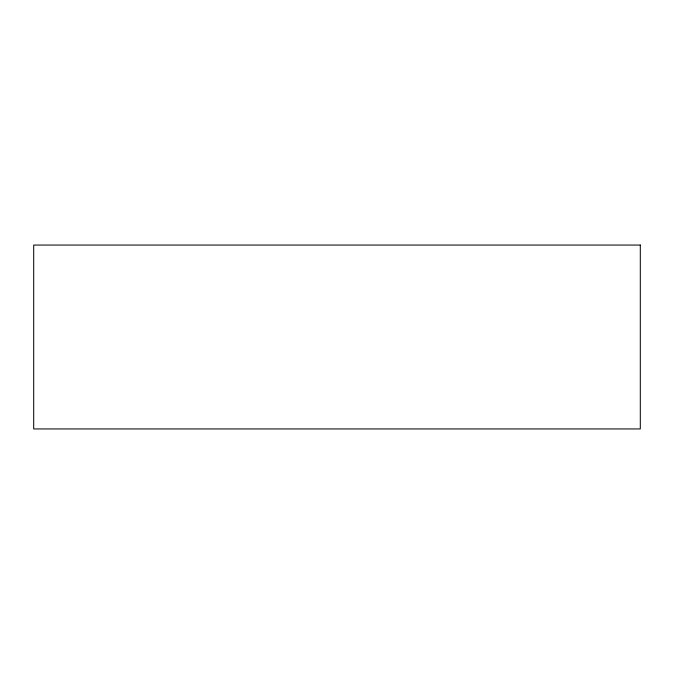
<?xml version="1.0" encoding="UTF-8"?>
<svg xmlns="http://www.w3.org/2000/svg" width="674" height="674" viewBox="0 0 674 674"><rect width="100%" height="100%" fill="white"/><g stroke="black" fill="none" stroke-linecap="round" stroke-linejoin="round"><path stroke-width="1.01" d="M640.3 245.058L33.7 245.058L33.7 428.942L640.3 428.942L640.3 245.058"/></g></svg>
